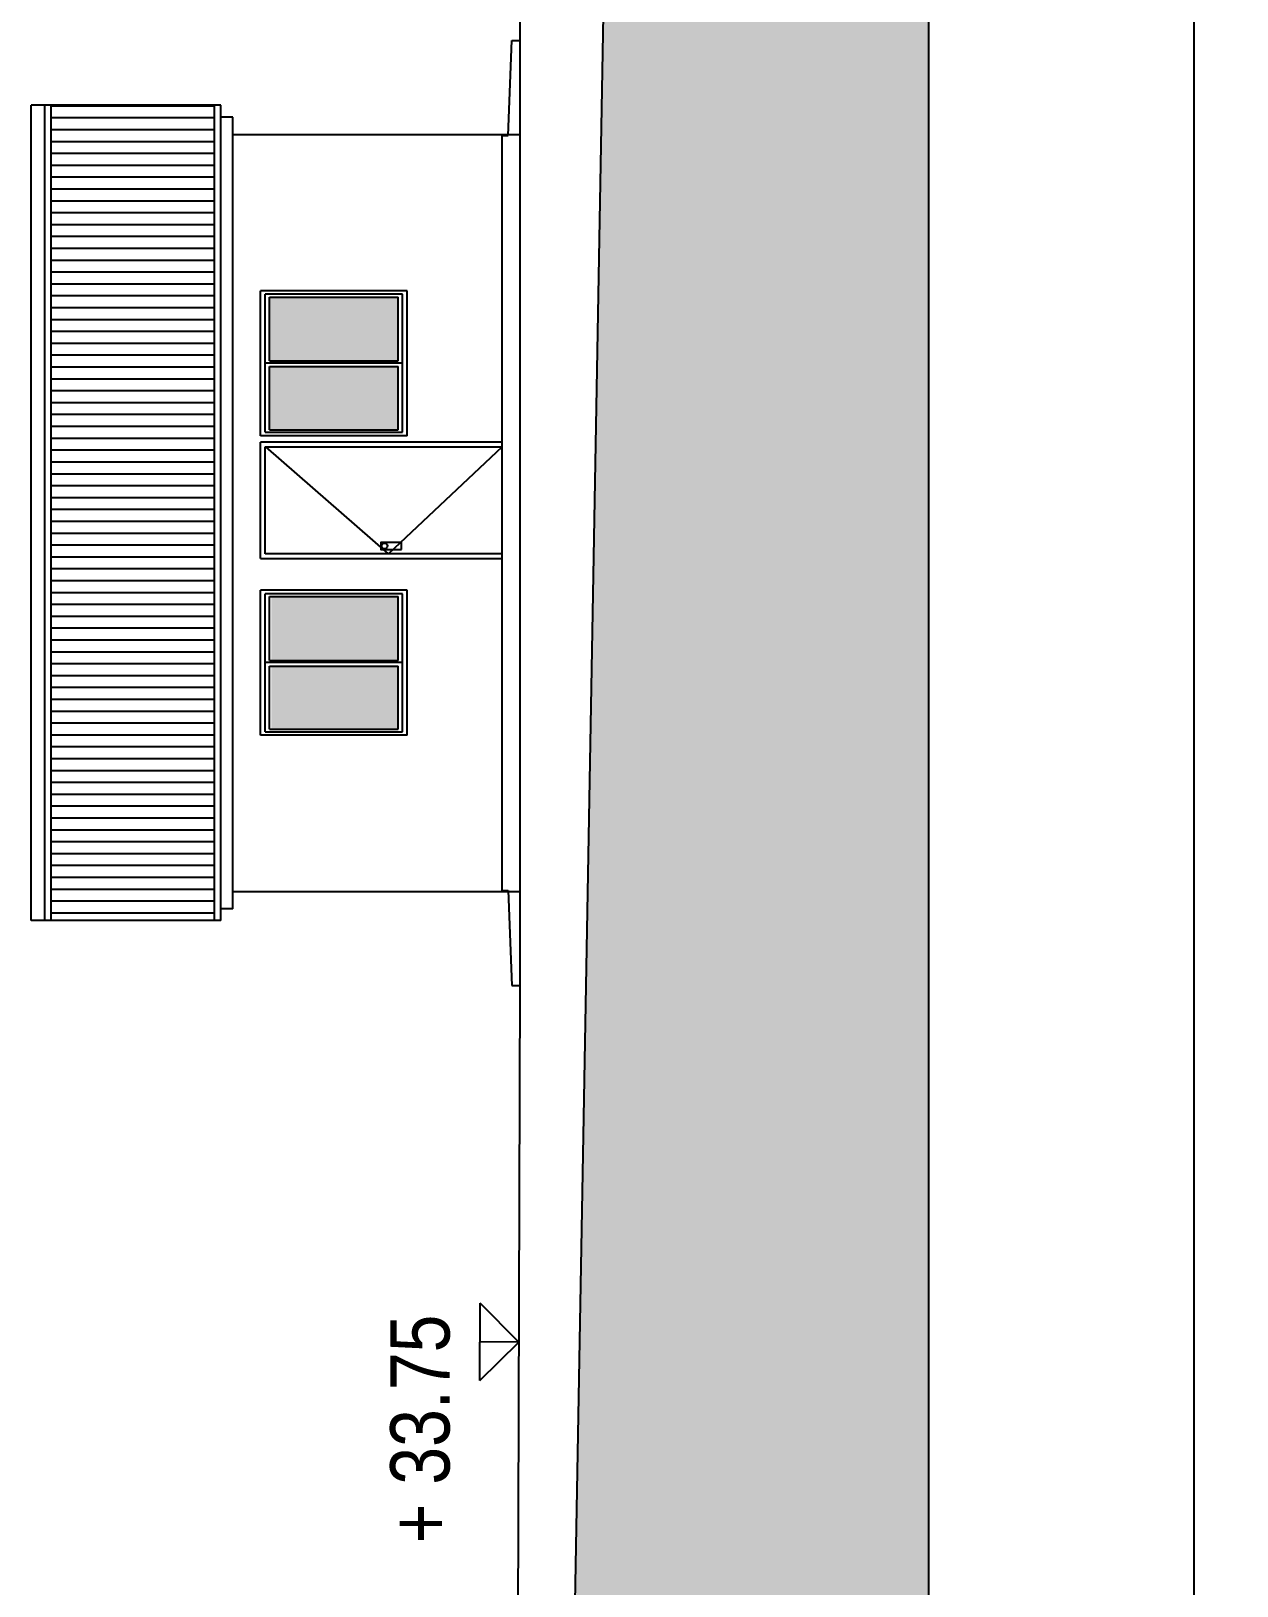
# Model space of a CAD drawing. Header units: inches. Extents: x 203 to 1065, y -1127 to 921.
# Drawn here: x 403.85 to 414.01, y 851.42 to 864.52 of the extents above; entities that cross this region are included whole.
import ezdxf

# ---------------------------------------------------------------- set-up
doc = ezdxf.new("R2010")
doc.units = ezdxf.units.IN
doc.header["$MEASUREMENT"] = 0
doc.header["$PDMODE"] = 35
doc.linetypes.add('CONTINUA', pattern=[0])
for name, color, linetype in [('1-PLATEA', 3, 'Continuous'), ('CORTE MUROS', 4, 'CONTINUA'), ('COTAS', 7, 'Continuous'), ('FACHADA ABERTURAS', 3, 'CONTINUA'), ('FACHADA MUROS', 3, 'CONTINUA'), ('FACHADA TECHO', 3, 'CONTINUA'), ('Vegetación', 102, 'Continuous')]:
    doc.layers.add(name, color=color, linetype=linetype)
doc.styles.add('TECHNICLITE', font='techl___.ttf')
doc.dimstyles.new('1-100', dxfattribs={"dimscale": 0, "dimtxt": 0.09, "dimasz": 0.03, "dimexe": 0.12, "dimexo": 0.2, "dimgap": 0.005, "dimtad": 3, "dimzin": 0, "dimdsep": 46, "dimtxsty": 'TECHNICLITE', "dimblk1": 'COTA', "dimblk2": 'COTA', "dimsah": 1, "dimcen": 2.5, "dimse1": 1, "dimse2": 1, "dimclrd": 7, "dimclre": 7, "dimclrt": 7, "dimadec": 0, "dimazin": 0, "dimtfac": 1, "dimtdec": 6, "dimtmove": 2, "dimatfit": 3, "dimldrblk": 'COTA', "dimfxl": 1, "dimtolj": 1, "dimtzin": 0, "dimarcsym": 0})

# ---------------------------------------------------------------- blocks, each defined once
blk = doc.blocks.new('COTA')
h = blk.add_hatch(color=256)
edge = h.paths.add_edge_path()
edge.add_arc((0, 0), 0.5, 0, 360)
for p, q in [((0, 2), (0, -2)), ((-1.5, 0), (1.5, 0))]:
    blk.add_line(p, q)
blk.add_circle((0, 0), 0.5)
blk = doc.blocks.new('*D50')
at = {"layer": 'COTAS', "color": 7, "lineweight": -2, "transparency": 16777216}
blk.add_line((413.655, 838.236), (413.655, 897.809), dxfattribs=at)
at = {"layer": 'Defpoints', "color": 0, "transparency": 16777216}
for p in [(411.416, 897.989), (413.655, 897.989), (411.416, 838.056)]:
    blk.add_point(p, dxfattribs=at)
at = {"layer": 'COTAS', "color": 7, "lineweight": -2, "transparency": 16777216, "xscale": 0.18, "yscale": 0.18, "zscale": 0.18}
for p, rotation in [((413.655, 897.989), 90), ((413.655, 838.056), 270)]:
    blk.add_blockref('COTA', p, dxfattribs=dict(at, rotation=rotation))
at = {"layer": 'COTAS', "color": 7, "transparency": 16777216, "insert": (413.23, 868.023), "char_height": 0.8, "attachment_point": 5, "rotation": 90, "style": 'TECHNICLITE'}
blk.add_mtext('\\A1;59.93', dxfattribs=at)

msp = doc.modelspace()

# ---------------------------------------------------------------- hatches: boundary and pattern name
at = {"linetype": 'ByBlock', "true_color": 0x139b48}
h = msp.add_hatch(color=114, dxfattribs=at)
h.dxf.hatch_style = 1
h.paths.add_polyline_path([(411.416, 897.989), (409.416, 897.989), (409.066, 894.615), (409.066, 885.367), (408.766, 878.887), (408.766, 869.639), (408.436, 851.093), (408.436, 839.317), (408.166, 838.056), (411.416, 838.056)])
at = {"layer": 'FACHADA ABERTURAS'}
for points in [[(406.948, 861.742), (406.948, 862.279), (405.861, 862.279), (405.861, 861.742)], [(405.861, 861.693), (405.861, 861.161), (406.948, 861.161), (406.948, 861.693)]]:
    msp.add_hatch(color=252, dxfattribs=at).paths.add_polyline_path(points)
h = msp.add_hatch(color=252, dxfattribs=at)
h.paths.add_polyline_path([(406.948, 859.218), (406.948, 859.755), (405.878, 859.755), (405.878, 859.218)])
h.paths.add_polyline_path([(406.948, 858.637), (406.948, 859.169), (405.878, 859.169), (405.878, 858.637)])
at = {"layer": 'FACHADA TECHO'}
h = msp.add_hatch(dxfattribs=at)
h.set_pattern_fill('_USER', color=251, scale=0.1, angle=180, style=0, pattern_type=0)
h.set_pattern_definition([(180, (-860.5829, -1626.90885), (-1e-17, -0.1), [])])
h.paths.add_polyline_path([(404.023, 857.025), (405.399, 857.025), (405.399, 863.895), (404.023, 863.895)])

# ---------------------------------------------------------------- linework, layer by layer
at = {"layer": '1-PLATEA', "color": 4}
for p, q in [((407.874, 863.641), (407.904, 864.441)), ((407.904, 864.441), (407.974, 864.441)), ((407.974, 856.479), (407.974, 864.441)), ((407.824, 857.279), (407.824, 863.641)), ((407.824, 863.641), (407.874, 863.641)), ((407.824, 857.279), (407.874, 857.279)), ((407.874, 857.279), (407.904, 856.479)), ((407.904, 856.479), (407.974, 856.479))]:
    msp.add_line(p, q, dxfattribs=at)
at = {"layer": 'CORTE MUROS'}
for p, q in [((405.553, 863.795), (405.453, 863.795)), ((405.553, 857.27), (405.553, 863.795)), ((405.553, 857.125), (405.553, 858.54)), ((405.553, 857.125), (405.453, 857.125))]:
    msp.add_line(p, q, dxfattribs=at)
at = {"layer": 'COTAS'}
for p, q in [((407.636, 853.149), (407.639, 853.802)), ((407.964, 853.474), (407.639, 853.802)), ((407.964, 853.474), (407.638, 853.475))]:
    msp.add_line(p, q, dxfattribs=at)
msp.add_lwpolyline([(407.636, 853.149), (407.964, 853.474)], dxfattribs=at)
at = {"layer": 'FACHADA ABERTURAS'}
for p, q in [((407.022, 862.333), (405.787, 862.333)), ((405.787, 861.111), (405.787, 862.333)), ((405.827, 861.141), (405.827, 862.303)), ((406.982, 862.303), (405.827, 862.303)), ((405.861, 861.742), (405.861, 862.279)), ((405.861, 862.279), (406.948, 862.279)), ((406.948, 861.742), (406.948, 862.279)), ((406.982, 861.141), (406.982, 862.303)), ((407.022, 861.111), (407.022, 862.333)), ((405.827, 861.726), (406.982, 861.726)), ((405.861, 861.742), (406.948, 861.742)), ((405.861, 861.161), (405.861, 861.693)), ((405.861, 861.693), (406.948, 861.693)), ((406.948, 861.161), (406.948, 861.693)), ((405.861, 861.161), (406.948, 861.161)), ((407.022, 861.111), (405.787, 861.111)), ((405.787, 860.076), (405.787, 861.056)), ((405.827, 861.141), (406.982, 861.141)), ((405.827, 860.116), (405.827, 861.016)), ((407.022, 859.809), (405.787, 859.809)), ((405.787, 858.587), (405.787, 859.809)), ((406.982, 859.779), (405.827, 859.779)), ((405.827, 858.617), (405.827, 859.779)), ((405.861, 859.755), (406.948, 859.755)), ((405.861, 859.218), (405.861, 859.755)), ((406.948, 859.218), (406.948, 859.755)), ((406.982, 858.617), (406.982, 859.779)), ((407.022, 858.587), (407.022, 859.809)), ((405.827, 859.202), (406.982, 859.202)), ((405.861, 859.218), (406.948, 859.218)), ((405.861, 859.169), (406.948, 859.169)), ((405.861, 858.637), (405.861, 859.169)), ((406.948, 858.637), (406.948, 859.169)), ((407.022, 858.587), (405.787, 858.587)), ((405.827, 858.617), (406.982, 858.617)), ((405.861, 858.637), (406.948, 858.637))]:
    msp.add_line(p, q, dxfattribs=at)
for points in [[(407.824, 861.056), (405.787, 861.056)], [(405.827, 861.016), (407.824, 861.016)], [(407.824, 860.116), (405.827, 860.116)], [(405.787, 860.076), (407.824, 860.076)]]:
    msp.add_lwpolyline(points, dxfattribs=at)
at = {"layer": 'FACHADA ABERTURAS', "color": 252}
msp.add_lwpolyline([(407.824, 861.016), (406.865, 860.116), (405.831, 861.016)], dxfattribs=at)
at = {"layer": 'FACHADA ABERTURAS'}
msp.add_lwpolyline([(406.976, 860.153), (406.976, 860.21), (406.801, 860.21), (406.801, 860.153)], close=True, dxfattribs=at)
msp.add_circle((406.832, 860.182), 0.025, dxfattribs=at)
at = {"layer": 'FACHADA MUROS'}
for p, q in [((405.553, 863.65), (407.974, 863.65)), ((405.553, 857.27), (407.974, 857.27))]:
    msp.add_line(p, q, dxfattribs=at)
at = {"layer": 'FACHADA TECHO'}
for p, q in [((403.853, 857.025), (403.853, 863.895)), ((405.453, 863.895), (403.853, 863.895)), ((403.968, 857.025), (403.968, 863.895)), ((404.023, 857.025), (404.023, 863.895)), ((405.399, 857.025), (405.399, 863.895)), ((405.453, 857.025), (405.453, 863.895)), ((405.453, 857.025), (403.853, 857.025))]:
    msp.add_line(p, q, dxfattribs=at)
at = {"layer": 'Vegetación', "linetype": 'ByBlock'}
for p, q in [((411.416, 897.989), (411.416, 838.056)), ((407.974, 864.441), (407.974, 870.435)), ((408.436, 851.093), (408.766, 869.639)), ((407.954, 850.215), (407.974, 856.479))]:
    msp.add_line(p, q, dxfattribs=at)

# ---------------------------------------------------------------- texts
at = {"layer": 'COTAS', "style": 'TECHNICLITE'}
msp.add_text('+ 33.75', height=0.5, rotation=90, dxfattribs=at).set_placement((407.38, 851.778))

# ---------------------------------------------------------------- dimensions: what is measured, and where the dimension line sits
at = {"layer": 'COTAS'}
dim = msp.add_linear_dim(base=(413.655, 897.989), p1=(411.416, 838.056), p2=(411.416, 897.989), angle=90, dimstyle='1-100', override={"dimscale": 1, "dimtxt": 0.8, "dimasz": 0.18}, dxfattribs=at)
dim.commit()
dim.dimension.update_dxf_attribs({"geometry": '*D50', "text_midpoint": (413.23, 868.023)})

doc.saveas('drawing.dxf')
